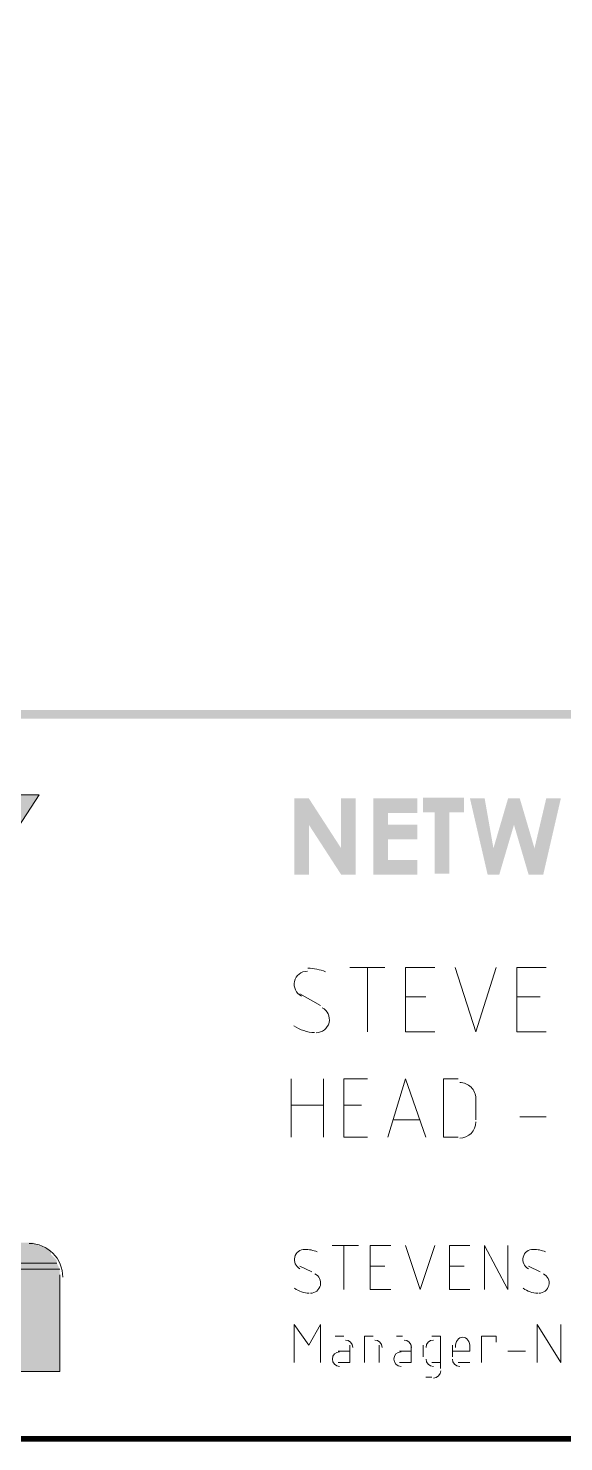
# Model space of a CAD drawing. Header units: millimetres. Extents: x 3.6 to 37.8, y 0.6 to 28.7.
# Drawn here: x 5.079 to 5.841, y 0.595 to 2.608 of the extents above; entities that cross this region are included whole.
import ezdxf

# ---------------------------------------------------------------- set-up
doc = ezdxf.new("R2010")
doc.units = ezdxf.units.MM
doc.layers.add('PDF_a1$logo$mngr$FRAME-TB', color=172, linetype='Continuous', true_color=0x0000dd)
doc.layers.add('PDF_FRAME-TB', color=7, linetype='Continuous')

msp = doc.modelspace()

# ---------------------------------------------------------------- hatches: boundary and pattern name
at = {"layer": 'PDF_FRAME-TB', "true_color": 0x808080, "transparency": 33554559}
for points in [[(5.4571, 1.5109), (5.478, 1.5109), (5.5239, 1.44), (5.5239, 1.5109), (5.5447, 1.5109), (5.5447, 1.4025), (5.5239, 1.4025), (5.478, 1.4734), (5.478, 1.4025), (5.4571, 1.4025)], [(5.5697, 1.5109), (5.6323, 1.5109), (5.6323, 1.4901), (5.5906, 1.4901), (5.5906, 1.4734), (5.6323, 1.4734), (5.6323, 1.4526), (5.5906, 1.4526), (5.5906, 1.4234), (5.6323, 1.4234), (5.6323, 1.4025), (5.5697, 1.4025)], [(5.6405, 1.512), (5.6988, 1.512), (5.6988, 1.4912), (5.678, 1.4912), (5.678, 1.4036), (5.6571, 1.4036), (5.6571, 1.4912), (5.6405, 1.4912)], [(5.7073, 1.5109), (5.7282, 1.5109), (5.7407, 1.44), (5.7615, 1.5109), (5.7782, 1.5109), (5.7991, 1.44), (5.8158, 1.5109), (5.8366, 1.5109), (5.8116, 1.4025), (5.7907, 1.4025), (5.7699, 1.4734), (5.749, 1.4025), (5.7324, 1.4025)]]:
    msp.add_hatch(color=8, dxfattribs=at).paths.add_polyline_path(points)

# ---------------------------------------------------------------- linework, layer by layer
at = {"layer": 'PDF_a1$logo$mngr$FRAME-TB', "color": 5, "lineweight": 13}
msp.add_lwpolyline([(4.6397, 0.9574), (4.8357, 0.9574), (4.8774, 1.1826), (5.0942, 1.5162), (4.8816, 1.5162), (4.8107, 1.3828), (4.7565, 1.5162), (4.5563, 1.5162), (4.6856, 1.2076)], close=True, dxfattribs=at)
at = {"layer": 'PDF_a1$logo$mngr$FRAME-TB', "color": 7, "lineweight": 9}
for points in [[(5.4898, 0.8652, 0.094476), (5.4722, 0.8687, 0.787414), (5.4651, 0.8411)], [(5.815, 0.8652, 0.094476), (5.7974, 0.8687, 0.787414), (5.7904, 0.8411)]]:
    msp.add_lwpolyline(points, format="xyb", dxfattribs=at)
for points in [[(5.5112, 0.8741), (5.5487, 0.8741)], [(5.5279, 0.8115), (5.5279, 0.8741)], [(5.5946, 0.8115), (5.5654, 0.8115), (5.5654, 0.8741), (5.5946, 0.8741)], [(5.6154, 0.8741), (5.6363, 0.8115), (5.6571, 0.8741)], [(5.7072, 0.8115), (5.678, 0.8115), (5.678, 0.8741), (5.7072, 0.8741)], [(5.728, 0.8115), (5.728, 0.8741), (5.7614, 0.8115), (5.7614, 0.8741)], [(5.4653, 0.8449), (5.482, 0.8365)], [(5.5863, 0.8449), (5.5654, 0.8449)], [(5.6988, 0.8449), (5.678, 0.8449)], [(5.7906, 0.8449), (5.8073, 0.8365)], [(5.457, 0.7073), (5.457, 0.7615), (5.4778, 0.7323), (5.4945, 0.7615), (5.4945, 0.7073)], [(5.8031, 0.7073), (5.8031, 0.7615), (5.8364, 0.7073), (5.8364, 0.7615)], [(5.5154, 0.7448), (5.5279, 0.7448)], [(5.5362, 0.7323), (5.5362, 0.7073), (5.5195, 0.7073)], [(5.5571, 0.7073), (5.5571, 0.7448), (5.5696, 0.7448)], [(5.5779, 0.7323), (5.5779, 0.7073)], [(5.6029, 0.7448), (5.6113, 0.7448)], [(5.6238, 0.7323), (5.6238, 0.7073), (5.6071, 0.7073)], [(5.6405, 0.7323), (5.6405, 0.7156)], [(5.6655, 0.6989), (5.6655, 0.7448), (5.653, 0.7448)], [(5.6822, 0.7156), (5.6822, 0.7323)], [(5.7072, 0.7323), (5.7072, 0.7239), (5.6822, 0.7239)], [(5.7239, 0.7073), (5.7239, 0.7448), (5.7447, 0.7448), (5.7447, 0.7364)], [(5.5195, 0.7239), (5.5362, 0.7239)], [(5.6071, 0.7239), (5.6238, 0.7239)], [(5.653, 0.7073), (5.6655, 0.7073)], [(5.7072, 0.7073), (5.6905, 0.7073)], [(5.7614, 0.7239), (5.7864, 0.7239)], [(5.6446, 0.6864), (5.653, 0.6864)]]:
    msp.add_lwpolyline(points, dxfattribs=at)
at = {"layer": 'PDF_a1$logo$mngr$FRAME-TB', "lineweight": 0}
for points in [[(5.1192, 0.849), (3.6765, 0.849), (5.1192, 0.849)], [(5.1234, 0.8407), (3.6723, 0.8407), (5.1234, 0.8407)]]:
    msp.add_lwpolyline(points, dxfattribs=at)
at = {"layer": 'PDF_a1$logo$mngr$FRAME-TB', "lineweight": 9}
msp.add_lwpolyline([(5.1234, 0.8324), (5.1234, 0.6947), (3.6723, 0.6947), (3.6723, 0.8324)], dxfattribs=at)
msp.add_arc((5.0798, 0.8291), 0.048, 0, 90, dxfattribs=at)
at = {"layer": 'PDF_a1$logo$mngr$FRAME-TB', "color": 7, "lineweight": 9}
for centre, radius, start, end in [((5.4801, 0.8208), 0.0146, 270.2416, 63.1111), ((5.8053, 0.8208), 0.0146, 270.2416, 63.1111), ((5.4801, 0.8458), 0.0396, 235.4314, 267.6984), ((5.8053, 0.8458), 0.0396, 235.4314, 267.6984), ((5.5301, 0.7291), 0.0104, 0, 89.9999), ((5.5718, 0.7291), 0.0104, 0, 89.9999), ((5.6135, 0.7291), 0.0104, 0, 89.9999), ((5.6552, 0.7291), 0.0104, 90.0001, 179.9999), ((5.5218, 0.7124), 0.0104, 90.0001, 269.9999), ((5.6093, 0.7124), 0.0104, 90.0001, 269.9999), ((5.6552, 0.7124), 0.0104, 180.0001, 269.9999), ((5.6927, 0.7124), 0.0104, 180.0001, 269.9999), ((5.6552, 0.6957), 0.0104, 270.0001, 359.9999)]:
    msp.add_arc(centre, radius, start, end, dxfattribs=at)
for points in [[(5.6969, 0.7436), (5.6912, 0.7436), (5.6865, 0.7371), (5.6865, 0.7291)], [(5.7073, 0.7291), (5.7073, 0.7371), (5.7027, 0.7436), (5.6969, 0.7436)]]:
    msp.add_open_spline(points, degree=3, dxfattribs=at)
at = {"layer": 'PDF_a1$logo$mngr$FRAME-TB', "transparency": 33554559}
for points in [[(5.0942, 1.5162), (4.8816, 1.5162), (5.0108, 1.3828)], [(3.6932, 0.8699), (5.1067, 0.8699), (3.689, 0.8699)], [(5.1067, 0.8699), (3.689, 0.8699), (5.1109, 0.8657)], [(3.689, 0.8699), (5.1109, 0.8657), (3.689, 0.8657)], [(3.6973, 0.8741), (5.1026, 0.8699), (3.6932, 0.8699)], [(5.1026, 0.8699), (3.6932, 0.8699), (5.1067, 0.8699)], [(3.7015, 0.8741), (5.0984, 0.8741), (3.6973, 0.8741)], [(5.0984, 0.8741), (3.6973, 0.8741), (5.1026, 0.8699)], [(5.0942, 0.8741), (3.7057, 0.8741), (3.7015, 0.8741)], [(5.0942, 0.8741), (3.7015, 0.8741), (5.0984, 0.8741)], [(3.7098, 0.8782), (5.0942, 0.8741), (3.7057, 0.8741)], [(3.7057, 0.8741), (5.0942, 0.8741), (5.0942, 0.8741)], [(5.0859, 0.8782), (3.714, 0.8782), (3.7098, 0.8782)], [(5.0859, 0.8782), (3.7098, 0.8782), (5.0942, 0.8741)], [(3.7223, 0.8782), (5.0859, 0.8782), (3.714, 0.8782)], [(3.714, 0.8782), (5.0859, 0.8782), (5.0859, 0.8782)], [(5.0775, 0.8782), (3.7223, 0.8782), (5.0859, 0.8782)], [(3.6765, 0.849), (5.1234, 0.8407), (3.6723, 0.8407)], [(3.6806, 0.8532), (5.1192, 0.849), (3.6765, 0.849)], [(3.6765, 0.849), (5.1192, 0.849), (5.1192, 0.849)], [(5.1192, 0.849), (3.6765, 0.849), (5.1234, 0.8407)], [(3.6848, 0.8615), (5.1151, 0.8574), (3.6806, 0.8574)], [(5.1151, 0.8574), (3.6806, 0.8574), (5.1192, 0.8532)], [(3.6806, 0.8574), (5.1192, 0.8532), (3.6806, 0.8532)], [(5.1192, 0.8532), (3.6806, 0.8532), (5.1192, 0.849)], [(3.689, 0.8657), (5.1109, 0.8615), (3.6848, 0.8615)], [(5.1109, 0.8615), (3.6848, 0.8615), (5.1151, 0.8574)], [(5.1109, 0.8657), (3.689, 0.8657), (5.1109, 0.8615)], [(3.6723, 0.8407), (5.1234, 0.8407), (5.1234, 0.8407)], [(5.1234, 0.8407), (3.6723, 0.8407), (5.1234, 0.8324)], [(3.6723, 0.8407), (5.1234, 0.8324), (3.6723, 0.8324)], [(5.1234, 0.8324), (3.6723, 0.8324), (5.1234, 0.6947)], [(3.6723, 0.8324), (5.1234, 0.6947), (3.6723, 0.6947)]]:
    msp.add_solid(points, dxfattribs=at)
at = {"layer": 'PDF_FRAME-TB', "lineweight": 0, "const_width": 0.00834}
msp.add_lwpolyline([(37.7648, 0.5988), (37.7648, 28.6993), (3.5681, 28.6993), (3.5681, 0.5988)], close=True, dxfattribs=at)
at = {"layer": 'PDF_FRAME-TB', "lineweight": 9}
for points in [[(5.5362, 1.2702), (5.5863, 1.2702)], [(5.5612, 1.1785), (5.5612, 1.2702)], [(5.6571, 1.1785), (5.6154, 1.1785), (5.6154, 1.2702), (5.6571, 1.2702)], [(5.6863, 1.2702), (5.7155, 1.1785), (5.7447, 1.2702)], [(5.8156, 1.1785), (5.7739, 1.1785), (5.7739, 1.2702), (5.8156, 1.2702)], [(5.4653, 1.2327), (5.4945, 1.216)], [(5.6446, 1.2285), (5.6154, 1.2285)], [(5.8073, 1.2285), (5.7739, 1.2285)], [(5.4528, 1.0283), (5.4528, 1.1117)], [(5.4987, 1.1117), (5.4987, 1.0283)], [(5.5612, 1.0283), (5.5279, 1.0283), (5.5279, 1.1117), (5.5612, 1.1117)], [(5.5904, 1.0283), (5.6154, 1.1117), (5.6446, 1.0283)], [(5.6905, 1.1117), (5.6696, 1.1117), (5.6696, 1.0283), (5.6905, 1.0283)], [(5.4528, 1.0742), (5.4987, 1.0742)], [(5.5529, 1.0742), (5.5279, 1.0742)], [(5.7155, 1.0534), (5.7155, 1.0867)], [(5.6363, 1.0534), (5.5988, 1.0534)], [(5.7781, 1.0575), (5.8156, 1.0575)]]:
    msp.add_lwpolyline(points, dxfattribs=at)
for centre, radius, start, end in [((5.4759, 1.2003), 0.0688, 67.8955, 89.4837), ((5.4759, 1.2461), 0.0188, 90.2417, 243.111), ((5.4884, 1.1961), 0.0188, 270.2417, 63.111), ((5.4884, 1.2336), 0.0563, 235.4316, 267.6984), ((5.6927, 1.0835), 0.0229, 0, 90.0001), ((5.6927, 1.0501), 0.0229, 269.9999, 359.9999)]:
    msp.add_arc(centre, radius, start, end, dxfattribs=at)
at = {"layer": 'PDF_FRAME-TB', "transparency": 33554559}
for points in [[(3.5681, 1.6371), (3.5681, 1.6246), (37.7648, 1.6371)], [(3.5681, 1.6246), (37.7648, 1.6371), (37.7648, 1.6246)]]:
    msp.add_solid(points, dxfattribs=at)

doc.saveas('drawing.dxf')
